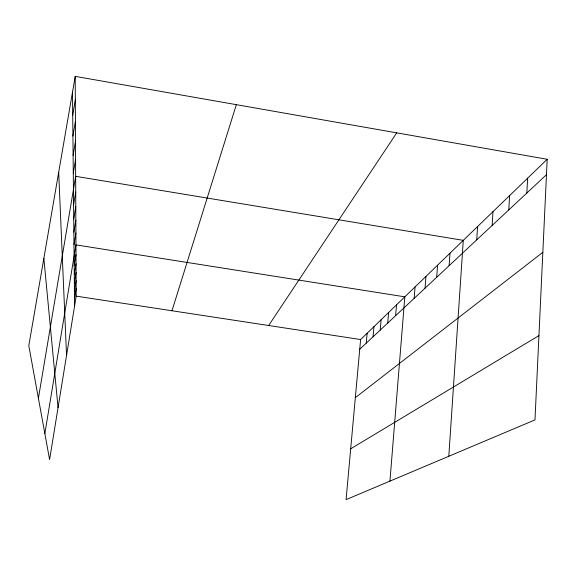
<?xml version="1.0" encoding="UTF-8"?>
<svg xmlns="http://www.w3.org/2000/svg" width="576" height="576" viewBox="0 0 576 576"><rect width="100%" height="100%" fill="white"/><g stroke="black" fill="none" stroke-linecap="round" stroke-linejoin="round"><path stroke-width="0.86" d="M547.2 159.286L534.989 419.897L346.075 499.637L360.612 339.545L547.2 159.286L75.218 76.363L28.8 345.672L49.594 459.612L76.19 296.143L75.218 76.363M526.853 193.018L527.616 178.2M508.802 209.887L509.602 195.602M492.149 225.461L492.977 211.666M476.734 239.868L477.583 226.541M448.798 456.278L463.291 240.35L75.658 176.321L38.405 398.304M449.107 265.694L449.978 253.202M436.673 277.315L437.558 265.205M425.052 288.18L425.945 276.43M414.158 298.361L415.051 286.949M389.938 481.126L404.82 296.834L75.96 244.886L44.849 433.62M395.618 315.684L396.518 304.855M387.734 323.064L388.627 312.48M380.225 330.084L381.118 319.738M373.068 336.766L373.961 326.65M366.25 343.145L367.135 333.245M74.182 265.622L76.003 254.556M74.268 274.536L76.046 263.722M74.354 282.996L76.082 272.434M74.434 291.053L76.118 280.721M74.506 298.721L76.154 288.619M73.858 232.25L75.852 220.219M73.98 244.627L75.91 232.956M73.591 204.811L75.73 192.002M73.728 219.002L75.794 206.604M73.109 155.333L75.506 141.163M73.282 173.11L75.586 159.422M72.713 115.106L75.326 99.857M72.914 136.066L75.42 121.378M171.972 310.759L236.34 104.666M268.654 325.512L396.72 132.847M359.734 349.236L546.48 174.672M355.334 397.663L542.844 252.317M350.698 448.79L538.942 335.621M76.19 296.143L360.612 339.545M43.848 258.379L58.046 407.65M58.687 172.282L66.542 355.45M72.49 92.21L74.578 306.029"/></g></svg>
